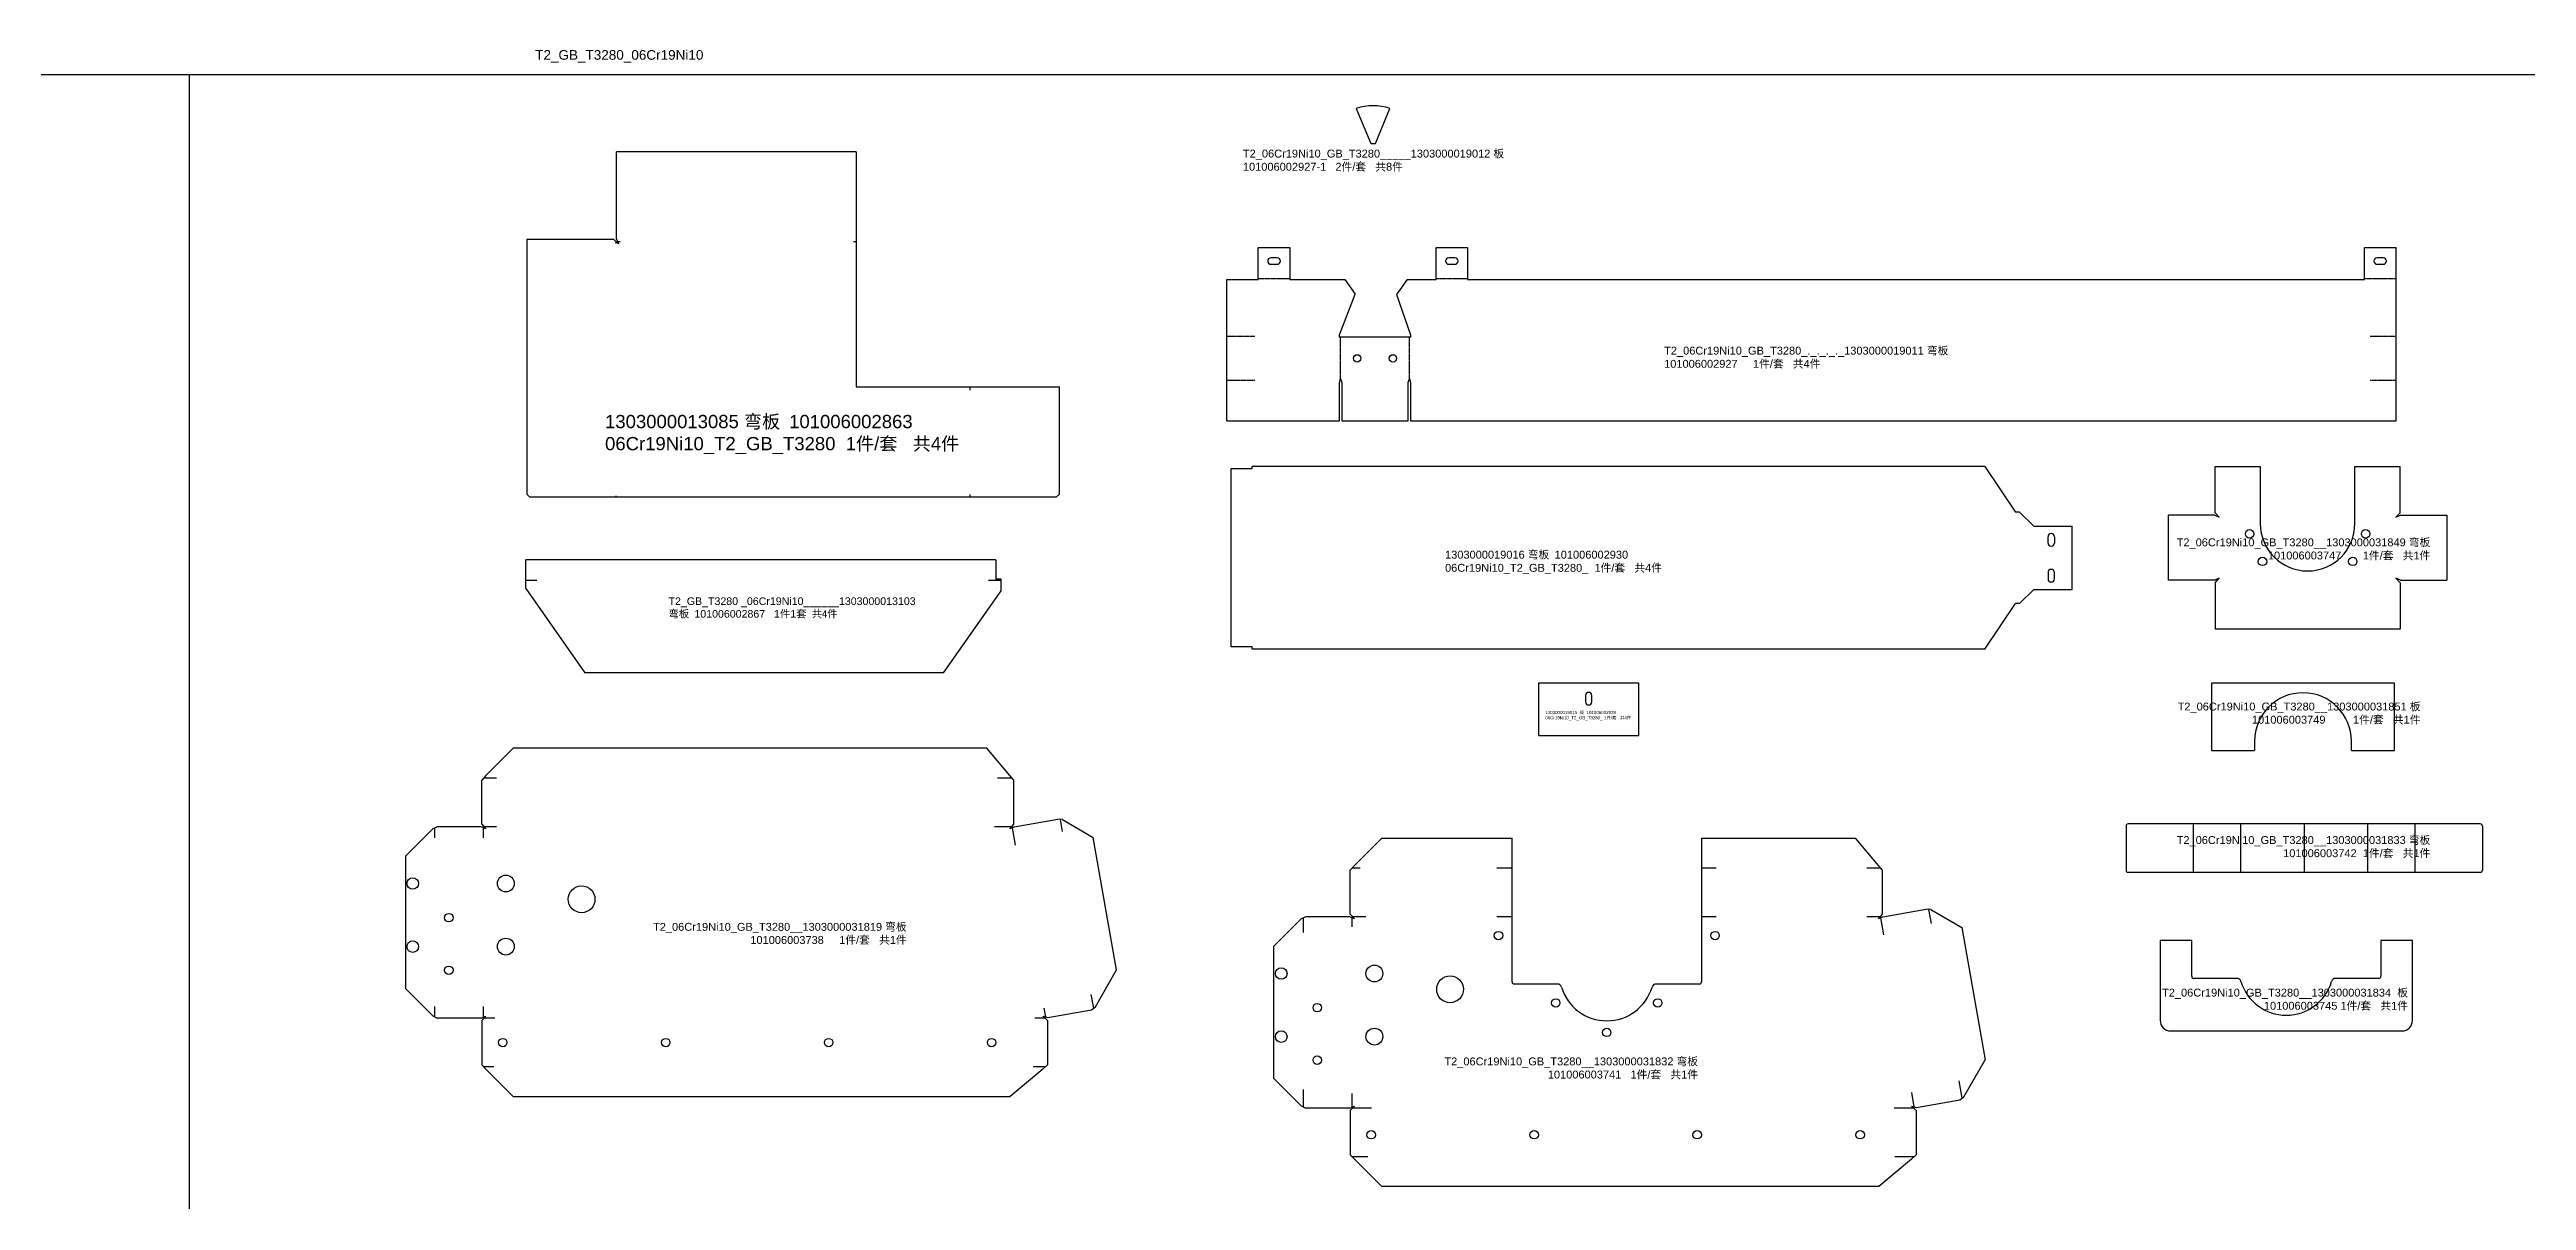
# Model space of a CAD drawing. Extents: x -9926 to 7440, y -3093 to 58.
# Drawn here: x -5588 to -3233, y -1036 to 58 of the extents above; entities that cross this region are included whole.
import ezdxf

# ---------------------------------------------------------------- set-up
doc = ezdxf.new("R2010")
doc.units = 0
doc.header["$MEASUREMENT"] = 0
doc.linetypes.add('CENTER', pattern=[2, 1.25, -0.25, 0.25, -0.25])
doc.linetypes.add('CENTERX2', pattern=[20.32, 12.7, -2.54, 2.54, -2.54])
doc.layers.get('0').update_dxf_attribs({"linetype": 'CONTINUOUS'})
doc.layers.add('标注', color=3, linetype='CONTINUOUS')
doc.layers.add('粗实线', color=7, linetype='CONTINUOUS')
doc.styles.get("Standard").update_dxf_attribs({"font": 'arial.ttf'})

# ---------------------------------------------------------------- blocks, each defined once
blk = doc.blocks.new('板_101006002929')
at = {"color": 7, "linetype": 'CONTINUOUS'}
for p, q in [((-47.4, -75.4), (47.6, -75.4)), ((-47.4, -125.4), (-47.4, -75.4)), ((-2.9, -87.4), (-2.9, -93.4)), ((3.1, -93.4), (3.1, -87.4)), ((47.6, -125.4), (47.6, -75.4)), ((-47.4, -125.4), (47.6, -125.4))]:
    blk.add_line(p, q, dxfattribs=at)
for centre, start, end in [((0.1, -87.4), 0, 180), ((0.1, -93.4), 180, 0)]:
    blk.add_arc(centre, 3, start, end, dxfattribs=at)
at = {"color": 3, "insert": (-41.2, -102), "char_height": 3, "width": 83.826, "attachment_point": 1}
blk.add_mtext('1303000019015  {\\fSimSun|b0|i0|c134|p54;板 }101006002929  06Cr19Ni10_T2_GB_T3280_ 1{\\fSimSun|b0|i0|c134|p54;件}/{\\fSimSun|b0|i0|c134|p54;套}   {\\fSimSun|b0|i0|c134|p54;共}4{\\fSimSun|b0|i0|c134|p54;件}', dxfattribs=at)
blk = doc.blocks.new('弯板_101006002930')
at = {"color": 7, "linetype": 'CONTINUOUS'}
for p, q in [((69617.2, -598.3), (69617.2, -428.7)), ((69617.2, -428.7), (69637.2, -428.7)), ((69637.2, -428.7), (69637.2, -426.7)), ((70334.2, -426.7), (69637.2, -426.7)), ((70334.2, -426.7), (70363.4, -470)), ((70367.2, -470), (70363.4, -470)), ((70367.2, -470), (70380.7, -483.5)), ((70380.7, -483.5), (70417.2, -483.5)), ((70394.2, -499.5), (70394.2, -493.5)), ((70400.2, -493.5), (70400.2, -499.5)), ((70417.2, -543.5), (70417.2, -483.5)), ((70394.2, -527.5), (70394.2, -533.5)), ((70400.2, -533.5), (70400.2, -527.5)), ((70334.2, -600.3), (70363.4, -557)), ((70367.2, -557), (70363.4, -557)), ((70367.2, -557), (70380.7, -543.5)), ((70380.7, -543.5), (70417.2, -543.5)), ((69637.2, -598.3), (69617.2, -598.3)), ((69637.2, -600.3), (69637.2, -598.3)), ((70334.2, -600.3), (69637.2, -600.3))]:
    blk.add_line(p, q, dxfattribs=at)
for centre, start, end in [((70397.2, -493.5), 0, 180), ((70397.2, -499.5), 180, 0), ((70397.2, -527.5), 0, 180), ((70397.2, -533.5), 180, 0)]:
    blk.add_arc(centre, 3, start, end, dxfattribs=at)
at = {"color": 3, "insert": (69820.7, -506.8), "char_height": 7.5, "width": 214.578, "attachment_point": 1}
blk.add_mtext('1303000019016 {\\fSimSun|b0|i0|c134|p54;弯板 }101006002930  06Cr19Ni10_T2_GB_T3280_  1{\\fSimSun|b0|i0|c134|p54;件}/{\\fSimSun|b0|i0|c134|p54;套}   {\\fSimSun|b0|i0|c134|p54;共}4{\\fSimSun|b0|i0|c134|p54;件}', dxfattribs=at)
blk = doc.blocks.new('1303000013103_弯板_101006002')
at = {"color": 7, "linetype": 'CONTINUOUS'}
for p, q in [((2118.6, 3440.6), (2118.6, 3467.9)), ((2565.6, 3467.9), (2118.6, 3467.9)), ((2565.6, 3467.9), (2565.6, 3449.5)), ((2118.6, 3440.6), (2174.6, 3360.6)), ((2570.6, 3449.5), (2565.6, 3449.5)), ((2570.6, 3438.6), (2570.6, 3449.5)), ((2516, 3360.6), (2570.6, 3438.6)), ((2516, 3360.6), (2174.6, 3360.6))]:
    blk.add_line(p, q, dxfattribs=at)
at = {"color": 6}
for p, q in [((2129, 3448.4), (2118.6, 3448.4)), ((2570.6, 3448.4), (2558.6, 3448.4))]:
    blk.add_line(p, q, dxfattribs=at)
at = {"layer": '标注', "insert": (2254.3, 3432.3), "char_height": 7.2226, "width": 236.118, "attachment_point": 1}
blk.add_mtext('T2_GB_T3280 _06Cr19Ni10______1303000013103 {\\fSimSun|b0|i0|c134|p34;弯板 }101006002867   1{\\fSimSun|b0|i0|c134|p34;件}1{\\fSimSun|b0|i0|c134|p34;套 共4件}', dxfattribs=at)

msp = doc.modelspace()

# ---------------------------------------------------------------- linework, layer by layer
at = {"color": 1}
for p, q in [((-9925.56189, 34.82289), (7440.09699, 34.82289)), ((-5455.68724, 34.82289), (-5455.68724, -2421.63551))]:
    msp.add_line(p, q, dxfattribs=at)
at = {"color": 7, "linetype": 'CONTINUOUS'}
for p, q in [((-4345.64505, 2.31543), (-4331.86844, -30.94423)), ((-4327.27844, -30.94423), (-4313.50184, 2.31543)), ((-4821.25646, -38.86763), (-5049.15646, -38.86763)), ((-5049.15646, -121.86763), (-5049.15646, -38.86763)), ((-4821.25646, -38.86763), (-4821.25646, -262.17161)), ((-4331.86844, -30.94423), (-4327.27844, -30.94423)), ((-5051.56044, -122.17161), (-5134.56044, -122.17161)), ((-5134.56044, -122.17161), (-5134.56044, -364.17161)), ((-5047.25646, -126.17161), (-5051.56044, -122.17161)), ((-5049.15646, -121.86763), (-5047.25646, -126.17161)), ((-4438.76849, -160.22754), (-4438.76849, -129.7324)), ((-4438.76849, -129.7324), (-4408.76849, -129.7324)), ((-4420.76849, -139.72866), (-4426.76849, -139.72866)), ((-4408.76849, -129.7324), (-4408.76849, -160.22754)), ((-4269.69184, -160.22754), (-4269.69184, -129.7324)), ((-4269.69184, -129.7324), (-4239.69184, -129.7324)), ((-4251.69184, -139.72866), (-4257.69184, -139.72866)), ((-4239.69184, -129.7324), (-4239.69184, -160.22754)), ((-3386.69184, -160.22754), (-3386.69184, -129.7324)), ((-3386.69184, -129.7324), (-3356.69184, -129.7324)), ((-3368.69184, -139.72866), (-3374.69184, -139.72866)), ((-3356.69184, -294.51866), (-3356.69184, -129.7324)), ((-4468.76226, -294.51866), (-4468.76226, -160.22754)), ((-4468.76226, -160.22754), (-4438.76849, -160.22754)), ((-4426.76849, -145.72866), (-4420.76849, -145.72866)), ((-4408.76849, -160.22754), (-4356.51865, -160.22754)), ((-4356.51865, -160.22754), (-4346.71314, -174.23125)), ((-4297.14223, -160.22754), (-4307.17876, -174.56119)), ((-4297.14223, -160.22754), (-4269.69184, -160.22754)), ((-4257.69184, -145.72866), (-4251.69184, -145.72866)), ((-4239.69184, -160.22754), (-3386.69184, -160.22754)), ((-3374.69184, -145.72866), (-3368.69184, -145.72866)), ((-4361.55311, -212.89069), (-4346.71314, -174.23125)), ((-4307.17876, -174.56119), (-4293.90599, -212.89069)), ((-4361.55311, -215.04268), (-4361.55311, -212.89069)), ((-4293.90599, -215.04268), (-4361.55311, -215.04268)), ((-4293.90599, -212.89069), (-4293.90599, -215.04268)), ((-4361.55311, -294.51866), (-4361.55311, -258.21468)), ((-4359.40112, -258.21468), (-4359.40112, -294.51866)), ((-4296.05798, -294.51866), (-4296.05798, -258.21468)), ((-4293.90599, -258.21468), (-4293.90599, -294.51866)), ((-4821.25646, -262.17161), (-4627.95248, -262.17161)), ((-4627.95248, -364.17161), (-4627.95248, -262.17161)), ((-4468.76226, -294.51866), (-4361.55311, -294.51866)), ((-4359.40112, -294.51866), (-4296.05798, -294.51866)), ((-4293.90599, -294.51866), (-3356.69184, -294.51866)), ((-5131.56044, -367.17161), (-5134.56044, -364.17161)), ((-4630.95248, -367.17161), (-5131.56044, -367.17161)), ((-4627.95248, -364.17161), (-4630.95248, -367.17161))]:
    msp.add_line(p, q, dxfattribs=at)
at = {"color": 6, "linetype": 'CENTERX2'}
for p, q in [((-5049.40845, -126.02094), (-5049.40845, -124.17161)), ((-5048.20646, -124.01962), (-5045.79701, -124.01962)), ((-4823.67974, -124.01962), (-4821.25646, -124.01962)), ((-4713.10447, -262.17161), (-4713.10447, -265.479)), ((-5049.40845, -367.17161), (-5049.40845, -365.82982)), ((-4713.10447, -364.74239), (-4713.10447, -367.17161))]:
    msp.add_line(p, q, dxfattribs=at)
at = {"color": 6, "linetype": 'CENTER'}
for p, q in [((-4438.76849, -159.15154), (-4408.76849, -159.15154)), ((-4269.69184, -159.15154), (-4239.69184, -159.15154)), ((-3386.69184, -159.15154), (-3356.69184, -159.15154)), ((-4468.76226, -213.96668), (-4442.02191, -213.96668)), ((-4360.47712, -254.51866), (-4360.47712, -215.04268)), ((-4294.98198, -254.51866), (-4294.98198, -215.04268)), ((-3381.13091, -213.96668), (-3356.69184, -213.96668)), ((-4442.02191, -256.36667), (-4468.76226, -256.36667)), ((-3356.69184, -256.36667), (-3381.13091, -256.36667))]:
    msp.add_line(p, q, dxfattribs=at)
for p, q in [((-4361.55311, -258.21468), (-4360.47712, -254.51866)), ((-4360.47712, -254.51866), (-4359.40112, -258.21468)), ((-4296.05798, -258.21468), (-4294.98198, -254.51866)), ((-4294.98198, -254.51866), (-4293.90599, -258.21468))]:
    msp.add_line(p, q)
at = {"color": 6, "linetype": 'CONTINUOUS'}
for p, q in [((-5175.3288, -634.037), (-5163.38811, -634.037)), ((-4686.80205, -634.037), (-4673.09548, -634.037)), ((-5221.82013, -691.07646), (-5221.82013, -681.57833)), ((-5175.51615, -691.07646), (-5175.51615, -681.54298)), ((-5175.36416, -680.34098), (-5163.38811, -680.34098)), ((-4689.58639, -680.34098), (-4673.06285, -680.34098)), ((-4672.90448, -681.51582), (-4670.01566, -697.89912)), ((-4627.29829, -673.50736), (-4625.27655, -684.97325)), ((-3549.30946, -723.87725), (-3549.30946, -677.87725)), ((-3504.35987, -723.87725), (-3504.35987, -677.87725)), ((-3444.00986, -677.87725), (-3444.00986, -723.87725)), ((-3383.65985, -677.87725), (-3383.65985, -723.87725)), ((-3338.71025, -677.87725), (-3338.71025, -723.87725)), ((-4349.28177, -719.59954), (-4341.71948, -719.59954)), ((-4211.86147, -719.59954), (-4197.31713, -719.59954)), ((-4017.31713, -719.59954), (-4003.31148, -719.59954)), ((-3859.84391, -719.59954), (-3847.04845, -719.59954)), ((-4395.7731, -781.03703), (-4395.7731, -767.14087)), ((-4349.46912, -775.76324), (-4349.46912, -767.10551)), ((-4349.31713, -765.90352), (-4336.44569, -765.90352)), ((-4211.86147, -765.90352), (-4197.31713, -765.90352)), ((-4017.31713, -765.90352), (-4003.31148, -765.90352)), ((-3859.84391, -765.90352), (-3847.01582, -765.90352)), ((-3846.85745, -767.07836), (-3844.01396, -783.20459)), ((-3801.25126, -759.0699), (-3798.85662, -772.65058)), ((-4597.94908, -839.95503), (-4595.61998, -853.16403)), ((-5221.82013, -861.40762), (-5221.82013, -851.51186)), ((-5175.51615, -861.44298), (-5175.51615, -851.51186)), ((-5164.98157, -862.64497), (-5175.36416, -862.64497)), ((-4641.32399, -862.64497), (-4651.38197, -862.64497)), ((-4642.66938, -852.98762), (-4641.21374, -861.24293)), ((-5165.77245, -908.94895), (-5175.3288, -908.94895)), ((-4641.36288, -908.94895), (-4652.73968, -908.94895)), ((-4395.7731, -946.97016), (-4395.7731, -930.44146)), ((-4349.46912, -947.00551), (-4349.46912, -934.07013)), ((-3817.54188, -933.33523), (-3815.16671, -946.80547)), ((-3772.49787, -922.13847), (-3769.57295, -938.72656)), ((-4330.95104, -948.2075), (-4349.31713, -948.2075)), ((-3815.27696, -948.2075), (-3834.02265, -948.2075)), ((-4334.57972, -994.51148), (-4349.28177, -994.51148)), ((-3815.31585, -994.51148), (-3833.29337, -994.51148))]:
    msp.add_line(p, q, dxfattribs=at)
at = {"color": 7, "linetype": 'CONTINUOUS'}
for centre in [(-4344.72955, -235.21468), (-4310.72955, -235.21468)]:
    msp.add_circle(centre, 3.5, dxfattribs=at)
for centre, radius, start, end in [((-4329.57344, -45.0312), 50, 71.25044739, 108.74955261), ((-4426.76849, -142.72866), 3, 90, 270), ((-4420.76849, -142.72866), 3, 270, 90), ((-4257.69184, -142.72866), 3, 90, 270), ((-4251.69184, -142.72866), 3, 270, 90), ((-3374.69184, -142.72866), 3, 90, 270), ((-3368.69184, -142.72866), 3, 270, 90)]:
    msp.add_arc(centre, radius, start, end, dxfattribs=at)
at = {"layer": '粗实线', "linetype": 'CONTINUOUS'}
for p, q in [((-3528.77599, -381.9951), (-3528.77599, -337.9951)), ((-3528.77599, -337.9951), (-3485.77599, -337.9951)), ((-3485.77599, -337.9951), (-3485.77599, -392.29908)), ((-3395.77599, -392.29908), (-3395.77599, -337.9951)), ((-3395.77599, -337.9951), (-3352.77599, -337.9951)), ((-3352.77599, -381.9951), (-3352.77599, -337.9951)), ((-3573.07997, -446.19908), (-3573.07997, -384.39908)), ((-3529.07997, -384.39908), (-3573.07997, -384.39908)), ((-3529.07997, -384.39908), (-3524.77599, -386.29908)), ((-3524.77599, -386.29908), (-3528.77599, -381.9951)), ((-3352.77599, -381.9951), (-3356.77599, -386.29908)), ((-3356.77599, -386.29908), (-3352.47201, -384.39908)), ((-3352.47201, -384.39908), (-3308.47201, -384.39908)), ((-3308.47201, -384.39908), (-3308.47201, -446.19908)), ((-3529.07997, -446.19908), (-3573.07997, -446.19908)), ((-3524.77599, -444.29908), (-3529.07997, -446.19908)), ((-3528.77599, -448.60306), (-3524.77599, -444.29908)), ((-3352.47201, -446.19908), (-3356.77599, -444.29908)), ((-3356.77599, -444.29908), (-3352.77599, -448.60306)), ((-3352.47201, -446.19908), (-3308.47201, -446.19908)), ((-3528.77599, -448.60306), (-3528.77599, -492.60306)), ((-3352.77599, -448.60306), (-3352.77599, -492.60306)), ((-3352.77599, -492.60306), (-3528.77599, -492.60306)), ((-3358.1746, -544.1647), (-3532.1746, -544.1647)), ((-3532.1746, -544.1647), (-3532.1746, -608.1647)), ((-3358.1746, -608.1647), (-3358.1746, -544.1647)), ((-5173.29345, -631.88501), (-5147.29345, -605.88501)), ((-4696.79923, -605.88501), (-5147.29345, -605.88501)), ((-4674.98264, -631.88501), (-4696.79923, -605.88501)), ((-3532.1746, -608.1647), (-3491.1746, -608.1647)), ((-3491.1746, -599.1647), (-3491.1746, -608.1647)), ((-3399.1746, -608.1647), (-3399.1746, -599.1647)), ((-3399.1746, -608.1647), (-3358.1746, -608.1647)), ((-5173.29345, -631.88501), (-5177.36416, -636.18899)), ((-4671.20832, -636.18899), (-4674.98264, -631.88501)), ((-5177.36416, -678.18899), (-5177.36416, -636.18899)), ((-4671.20832, -678.18899), (-4671.20832, -636.18899)), ((-5223.97212, -682.56369), (-5249.97212, -708.56369)), ((-5219.66814, -680.59298), (-5223.97212, -682.56369)), ((-5177.66814, -680.59298), (-5219.66814, -680.59298)), ((-5173.36416, -682.49298), (-5177.66814, -680.59298)), ((-5177.36416, -678.18899), (-5173.36416, -682.49298)), ((-4674.91737, -682.49298), (-4671.20832, -678.18899)), ((-4670.89159, -680.53867), (-4674.91737, -682.49298)), ((-4670.89159, -680.53867), (-4629.52967, -673.24545)), ((-4625.06692, -673.76927), (-4629.52967, -673.24545)), ((-4625.06692, -673.76927), (-4595.67351, -690.73957)), ((-3613.46146, -679.87725), (-3613.46146, -721.87725)), ((-3276.55826, -677.87725), (-3611.46146, -677.87725)), ((-3274.55826, -679.87725), (-3274.55826, -721.87725)), ((-4573.48115, -816.59869), (-4595.67351, -690.73957)), ((-4347.24641, -717.44755), (-4321.24641, -691.44755)), ((-4321.24641, -691.44755), (-4197.31713, -691.44755)), ((-4197.31713, -828.05551), (-4197.31713, -691.44755)), ((-4017.31713, -691.44755), (-3870.7522, -691.44755)), ((-4017.31713, -691.44755), (-4017.31713, -828.05551)), ((-3848.93561, -717.44755), (-3870.7522, -691.44755)), ((-5249.97212, -708.56369), (-5249.97212, -834.42227)), ((-4347.24641, -717.44755), (-4351.31713, -721.75153)), ((-4351.31713, -763.75153), (-4351.31713, -721.75153)), ((-3845.16129, -721.75153), (-3848.93561, -717.44755)), ((-3845.16129, -763.75153), (-3845.16129, -721.75153)), ((-3611.46146, -723.87725), (-3276.55826, -723.87725)), ((-4397.92509, -768.12622), (-4423.92509, -794.12622)), ((-4393.62111, -766.15551), (-4397.92509, -768.12622)), ((-4351.62111, -766.15551), (-4393.62111, -766.15551)), ((-4347.31713, -768.05551), (-4351.62111, -766.15551)), ((-4351.31713, -763.75153), (-4347.31713, -768.05551)), ((-3848.87034, -768.05551), (-3845.16129, -763.75153)), ((-3844.84456, -766.10121), (-3848.87034, -768.05551)), ((-3844.84456, -766.10121), (-3803.48264, -758.80798)), ((-3799.01989, -759.33181), (-3803.48264, -758.80798)), ((-3799.01989, -759.33181), (-3769.62648, -776.3021)), ((-3769.62648, -776.3021), (-3747.43412, -902.16122)), ((-4423.92509, -919.9848), (-4423.92509, -794.12622)), ((-3551.03383, -788.70756), (-3581.03383, -788.70756)), ((-3581.03383, -788.70756), (-3581.03383, -864.70756)), ((-3551.03383, -822.70756), (-3551.03383, -788.70756)), ((-3341.03383, -788.70756), (-3371.03383, -788.70756)), ((-3371.03383, -788.70756), (-3371.03383, -822.70756)), ((-3341.03383, -864.70756), (-3341.03383, -788.70756)), ((-4593.70556, -851.62839), (-4573.48115, -816.59869)), ((-5223.97212, -860.42227), (-5249.97212, -834.42227)), ((-4154.27455, -830.05551), (-4195.31713, -830.05551)), ((-4019.31713, -830.05551), (-4060.3597, -830.05551)), ((-3507.99126, -824.70756), (-3549.03383, -824.70756)), ((-3373.03383, -824.70756), (-3414.0764, -824.70756)), ((-5223.97212, -860.42227), (-5219.66814, -862.39298)), ((-5177.66814, -862.39298), (-5219.66814, -862.39298)), ((-5177.66814, -862.39298), (-5173.36416, -860.49298)), ((-5173.36416, -860.49298), (-5177.36416, -864.79696)), ((-5177.36416, -864.79696), (-5177.36416, -906.79696)), ((-4639.11681, -864.79696), (-4643.53117, -860.49298)), ((-4643.53117, -860.49298), (-4638.89632, -861.99289)), ((-4639.11681, -864.79696), (-4639.11681, -906.79696)), ((-4638.89632, -861.99289), (-4597.53439, -854.69967)), ((-4597.53439, -854.69967), (-4593.70556, -851.62839)), ((-3571.03383, -874.70756), (-3351.03383, -874.70756)), ((-5177.36416, -906.79696), (-5173.29345, -911.10094)), ((-5173.29345, -911.10094), (-5147.29345, -937.10094)), ((-4643.60896, -911.10094), (-4674.59455, -937.10094)), ((-4643.60896, -911.10094), (-4639.11681, -906.79696)), ((-3767.65853, -937.19093), (-3747.43412, -902.16122)), ((-5147.29345, -937.10094), (-4674.59455, -937.10094)), ((-4397.92509, -945.9848), (-4423.92509, -919.9848)), ((-3812.84929, -947.55543), (-3771.48736, -940.2622)), ((-3771.48736, -940.2622), (-3767.65853, -937.19093)), ((-4397.92509, -945.9848), (-4393.62111, -947.95551)), ((-4351.62111, -947.95551), (-4393.62111, -947.95551)), ((-4351.62111, -947.95551), (-4347.31713, -946.05551)), ((-4347.31713, -946.05551), (-4351.31713, -950.35949)), ((-4351.31713, -950.35949), (-4351.31713, -992.35949)), ((-3813.06978, -950.35949), (-3817.48414, -946.05551)), ((-3817.48414, -946.05551), (-3812.84929, -947.55543)), ((-3813.06978, -950.35949), (-3813.06978, -992.35949)), ((-4351.31713, -992.35949), (-4347.24641, -996.66347)), ((-4347.24641, -996.66347), (-4321.24641, -1022.66347)), ((-3817.56193, -996.66347), (-3848.54752, -1022.66347)), ((-3817.56193, -996.66347), (-3813.06978, -992.35949)), ((-3848.54752, -1022.66347), (-4321.24641, -1022.66347))]:
    msp.add_line(p, q, dxfattribs=at)
for centre, radius in [((-3495.92522, -402.02338), 4), ((-3385.62675, -402.02338), 4), ((-3483.67448, -428.29519), 4), ((-3397.8775, -428.29519), 4), ((-5242.97212, -734.49298), 5.5), ((-5154.36416, -734.49298), 8), ((-5082.36416, -749.49298), 12.75), ((-5208.66814, -766.99298), 4.05), ((-5242.97212, -794.49298), 5.5), ((-5154.36416, -794.49298), 8), ((-4210.31713, -784.05551), 4), ((-4004.31713, -784.05551), 4), ((-5208.66814, -816.99298), 4.05), ((-4416.92509, -820.05551), 5.5), ((-4328.31713, -820.05551), 8), ((-4256.31713, -835.05551), 12.75), ((-4155.81455, -848.05551), 4), ((-4058.8197, -848.05551), 4), ((-4382.62111, -852.55551), 4.05), ((-5157.36416, -885.79696), 4.05), ((-5002.36416, -885.79696), 4.05), ((-4847.36416, -885.79696), 4.05), ((-4692.36416, -885.79696), 4.05), ((-4416.92509, -880.05551), 5.5), ((-4328.31713, -880.05551), 8), ((-4107.31713, -876.05551), 4), ((-4382.62111, -902.55551), 4.05), ((-4331.31713, -973.35949), 4.05), ((-4176.31713, -973.35949), 4.05), ((-4021.31713, -973.35949), 4.05), ((-3866.31713, -973.35949), 4.05)]:
    msp.add_circle(centre, radius, dxfattribs=at)
for centre, radius, start, end in [((-3440.77599, -392.29908), 45, 180, 0), ((-3445.1746, -599.1647), 46, 0, 180), ((-3611.46146, -679.87725), 2, 90, 180), ((-3276.55826, -679.87725), 2, 0, 90), ((-3611.46146, -721.87725), 2, 180, 270), ((-3276.55826, -721.87725), 2, 270, 0), ((-3549.03383, -822.70756), 2, 180, 270), ((-3373.03383, -822.70756), 2, 270, 0), ((-4195.31713, -828.05551), 2, 180, 270), ((-4154.27455, -834.05551), 4, 16.6015496, 90), ((-4107.31713, -820.05551), 45, 196.6015496, 343.3984504), ((-4060.3597, -834.05551), 4, 90, 163.3984504), ((-4019.31713, -828.05551), 2, 270, 0), ((-3507.99126, -828.70756), 4, 16.6015496, 90), ((-3461.03383, -814.70756), 45, 196.6015496, 343.3984504), ((-3414.0764, -828.70756), 4, 90, 163.3984504), ((-3571.03383, -864.70756), 10, 180, 270), ((-3351.03383, -864.70756), 10, 270, 0)]:
    msp.add_arc(centre, radius, start, end, dxfattribs=at)

# ---------------------------------------------------------------- block references
at = {"color": 1}
msp.add_blockref('弯板_101006002930', (-74081.82842, 88.68859), dxfattribs=at)
for name, p in [('1303000013103_弯板_101006002', (-7253.99978, -3894.76367)), ('板_101006002929', (-4124.56435, -468.38001))]:
    msp.add_blockref(name, p)

# ---------------------------------------------------------------- texts
at = {"color": 1, "insert": (-5126.49554, 57.91844), "char_height": 9.2, "width": 161.3719509, "attachment_point": 1}
msp.add_mtext('T2_GB_T3280_06Cr19Ni10', dxfattribs=at)
at = {"color": 2, "char_height": 7.5, "width": 279.2893231}
for s, insert, attachment_point in [('T2_06Cr19Ni10_GB_T3280_____1303000019012 {\\fSimSun|b0|i0|c134|p34;板 }101006002927-1   2{\\fSimSun|b0|i0|c134|p34;件}/{\\fSimSun|b0|i0|c134|p34;套}   {\\fSimSun|b0|i0|c134|p34;共}8{\\fSimSun|b0|i0|c134|p34;件}', (-4453.38161, -36.7668), 1), ('T2_06Cr19Ni10_GB_T3280_._._._._1303000019011 {\\fSimSun|b0|i0|c134|p34;弯板 }101006002927     1{\\fSimSun|b0|i0|c134|p34;件}/{\\fSimSun|b0|i0|c134|p34;套}   {\\fSimSun|b0|i0|c134|p34;共}4{\\fSimSun|b0|i0|c134|p34;件}', (-4052.76785, -224.11772), 1), ('T2_06Cr19Ni10_GB_T3280__1303000031849 {\\fSimSun|b0|i0|c134|p34;弯板 }101006003747       1{\\fSimSun|b0|i0|c134|p34;件}/{\\fSimSun|b0|i0|c134|p34;套}   {\\fSimSun|b0|i0|c134|p34;共}1{\\fSimSun|b0|i0|c134|p34;件}', (-3324.06706, -406.38257), 3), ('T2_06Cr19Ni10_GB_T3280__1303000031851 {\\fSimSun|b0|i0|c134|p34;板 }101006003749         1{\\fSimSun|b0|i0|c134|p34;件}/{\\fSimSun|b0|i0|c134|p34;套}   {\\fSimSun|b0|i0|c134|p34;共}1{\\fSimSun|b0|i0|c134|p34;件}', (-3333.37599, -562.50999), 3), ('T2_06Cr19Ni10_GB_T3280__1303000031833 {\\fSimSun|b0|i0|c134|p34;弯板 }101006003742  1{\\fSimSun|b0|i0|c134|p34;件}/{\\fSimSun|b0|i0|c134|p34;套}   {\\fSimSun|b0|i0|c134|p34;共}1{\\fSimSun|b0|i0|c134|p34;件}', (-3324.06706, -689.44172), 3), ('T2_06Cr19Ni10_GB_T3280__1303000031819 {\\fSimSun|b0|i0|c134|p34;弯板 }101006003738     1{\\fSimSun|b0|i0|c134|p34;件}/{\\fSimSun|b0|i0|c134|p34;套}   {\\fSimSun|b0|i0|c134|p34;共}1{\\fSimSun|b0|i0|c134|p34;件}', (-4773.18867, -771.96938), 3), ('T2_06Cr19Ni10_GB_T3280__1303000031834  {\\fSimSun|b0|i0|c134|p34;板 }101006003745 1{\\fSimSun|b0|i0|c134|p34;件}/{\\fSimSun|b0|i0|c134|p34;套}   {\\fSimSun|b0|i0|c134|p34;共}1{\\fSimSun|b0|i0|c134|p34;件}', (-3345.3003, -834.51053), 3), ('T2_06Cr19Ni10_GB_T3280__1303000031832 {\\fSimSun|b0|i0|c134|p34;弯板 }101006003741   1{\\fSimSun|b0|i0|c134|p34;件}/{\\fSimSun|b0|i0|c134|p34;套}   {\\fSimSun|b0|i0|c134|p34;共}1{\\fSimSun|b0|i0|c134|p34;件}', (-4020.54584, -899.9062), 3)]:
    msp.add_mtext(s, dxfattribs=dict(at, insert=insert, attachment_point=attachment_point))
at = {"color": 3, "insert": (-5060.04653, -288.97628), "char_height": 12.6, "width": 339.1075555, "attachment_point": 1}
msp.add_mtext('1303000013085 {\\fSimSun|b0|i0|c134|p54;弯板 }101006002863 06Cr19Ni10_T2_GB_T3280  1{\\fSimSun|b0|i0|c134|p54;件}/{\\fSimSun|b0|i0|c134|p54;套}   {\\fSimSun|b0|i0|c134|p54;共}4{\\fSimSun|b0|i0|c134|p54;件}', dxfattribs=at)

doc.saveas('drawing.dxf')
